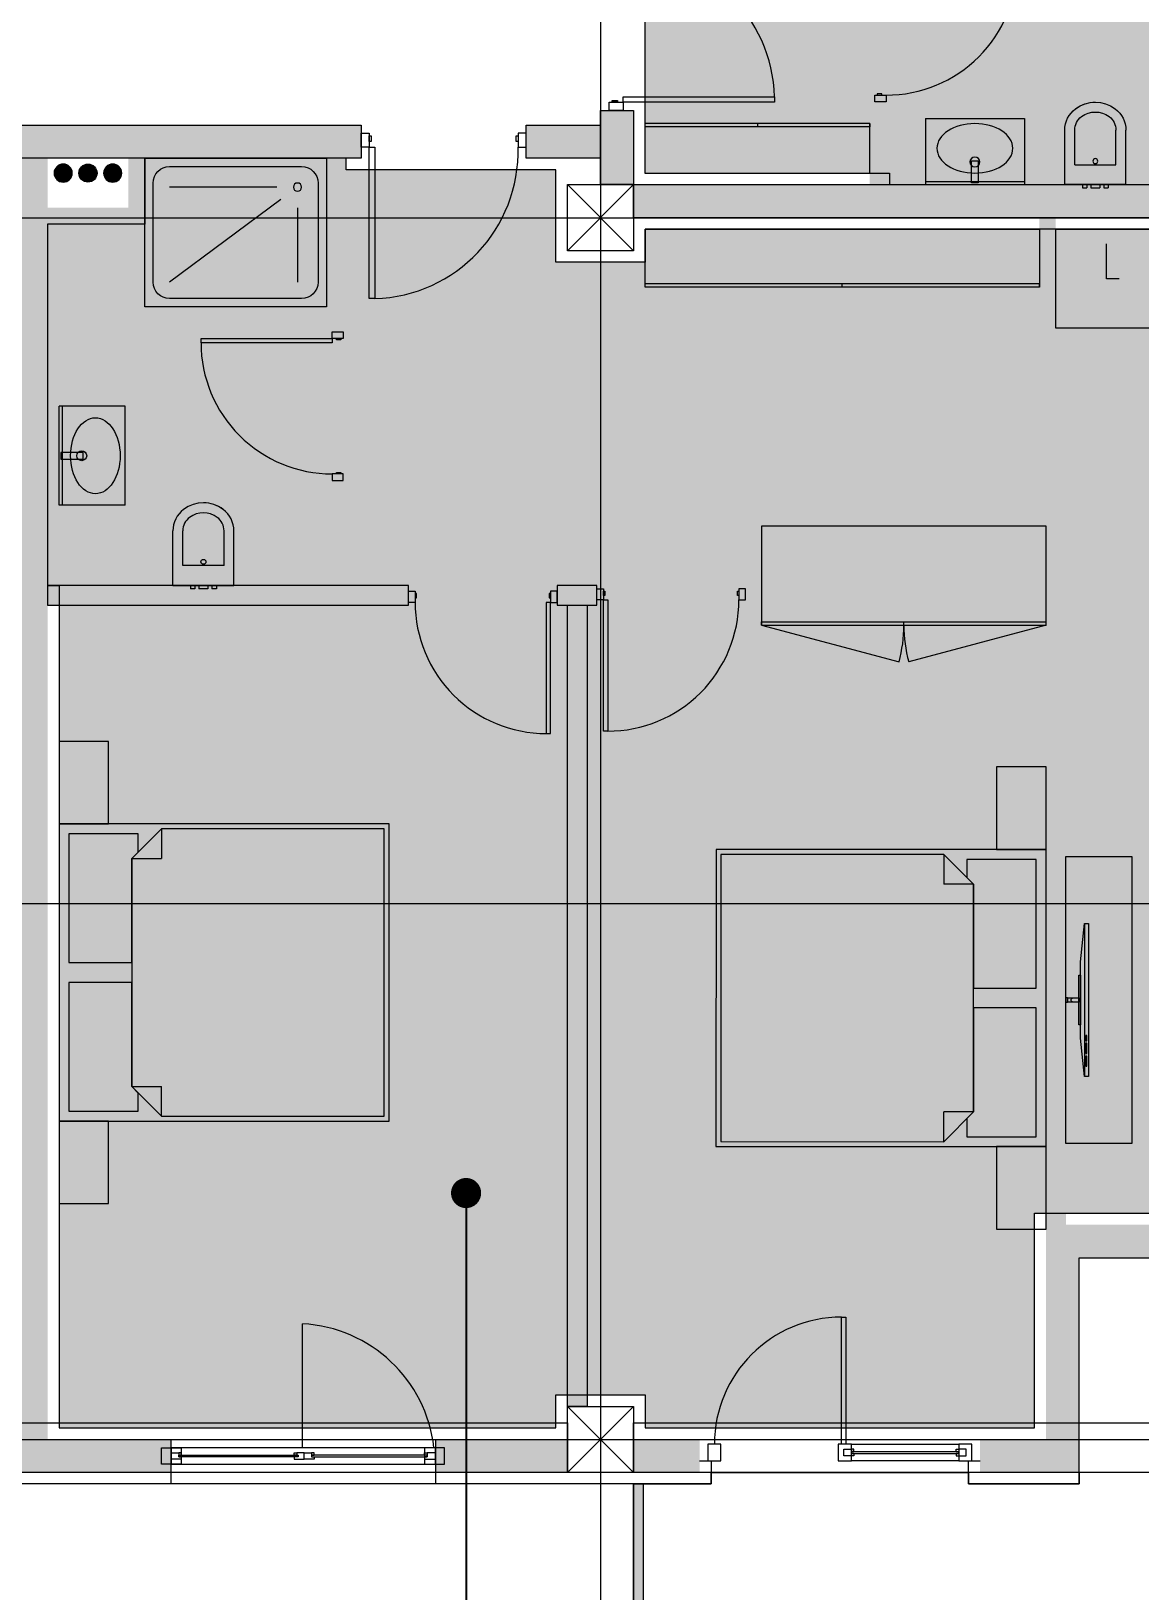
# Model space of a CAD drawing. Header units: millimetres. Extents: x 475159934 to 476245151, y 4620917055 to 4621447368.
# Drawn here: x 475265175 to 475271892, y 4621045110 to 4621054556 of the extents above; entities that cross this region are included whole.
import ezdxf

# ---------------------------------------------------------------- set-up
doc = ezdxf.new("R2010")
doc.units = ezdxf.units.MM
doc.header["$MEASUREMENT"] = 0
doc.linetypes.add('Dashed', pattern=[423.333333, 211.666667, -211.666667])
for name, color, linetype, lineweight in [('2D Drafting - General_Pen_No__1_Pen_No__7', 7, 'Continuous', 0), ('2D Drafting - General_Pen_No__1_Pen_No__7_Pen_No__7', 7, 'Continuous', 0), ('2D Drafting - General_Pen_No__250_Pen_No__2_Pen_No__250', 7, 'Continuous', 0), ('2D Drafting - General_Pen_No__250_Pen_No__2_Pen_No__7', 7, 'Continuous', 0), ('2D Drafting - General_Pen_No__250_Pen_No__7_Pen_No__250', 7, 'Continuous', 0), ('2D Drafting - General_Pen_No__250_Pen_No__7_Pen_No__7', 7, 'Continuous', 0), ('2D Drafting - General_Pen_No__7_Pen_No__7_Pen_No__7', 7, 'Continuous', 0), ('Doors_Pen_No__7_Pen_No__7_Pen_No__7', 7, 'Continuous', 0), ('G-Anno-Nplt_Pen_No__151', 151, 'Continuous', 0), ('G-Anno-Nplt_Pen_No__4', 7, 'Continuous', 0), ('kar-panjara_Pen_No__7_Pen_No__7_Pen_No__7', 7, 'Continuous', 0), ('New_0. გაღებები_Pen_No__210', 6, 'Continuous', 0), ('New_2D Drafting - General_Pen_No__2_Pen_No__250', 7, 'Continuous', 0), ('New_G-Anno-Nplt_Pen_No__255', 255, 'Continuous', 0), ('New_G-Anno-Nplt_Pen_No__4', 7, 'Continuous', 0), ('New_reg_nak_Pen_No__7', 7, 'Continuous', 0), ('shaxtebi da milebi_Pen_No__1_Pen_No__1_Pen_No__1', 1, 'Continuous', 0), ('shaxtebi da milebi_Pen_No__5_Pen_No__5_Pen_No__5', 5, 'Continuous', 0), ('zoma_Pen_No__1', 1, 'Continuous', 0), ('zoma_Pen_No__142', 142, 'Continuous', 0), ('zoma_Pen_No__5_Pen_No__5', 5, 'Continuous', 0)]:
    doc.layers.add(name, color=color, linetype=linetype, lineweight=lineweight)
for name, color, linetype in [('New_Interior - Furniture', 7, 'Continuous'), ('New_R03_Nakveti', 7, 'Continuous'), ('zoma', 7, 'Continuous')]:
    doc.layers.add(name, color=color, linetype=linetype)
for name, color, linetype, lineweight, true_color in [('New_Interior - Furniture _Pen_No__252', 7, 'Continuous', 0, 0x666666), ('New_R03_Nakveti_Pen_No__252', 7, 'Continuous', 0, 0x666666), ('shaxtebi da milebi_Pen_No__5_Pen_No__5_Pen_No__252', 7, 'Continuous', 0, 0x666666)]:
    doc.layers.add(name, color=color, linetype=linetype, lineweight=lineweight, true_color=true_color)
doc.styles.add('GENERATED_STYLE_3', font='arial.ttf')
doc.dimstyles.new('GENERATED_STYLE__11', dxfattribs={"dimtxt": 500, "dimasz": 228, "dimexe": 0.18, "dimexo": 3, "dimgap": 0, "dimtad": 1, "dimlfac": 0.001, "dimzin": 0, "dimdsep": 46, "dimtxsty": 'GENERATED_STYLE_3', "dimblk": 'ARROWHEAD_2', "dimblk1": 'ARROWHEAD_2', "dimblk2": 'ARROWHEAD_2', "dimcen": 0.09, "dimclrd": 1, "dimclre": 1, "dimclrt": 1, "dimadec": 0, "dimazin": 0, "dimtfac": 1, "dimtdec": 4, "dimtmove": 2, "dimatfit": 3, "dimfxl": 1, "dimtolj": 1, "dimtzin": 0, "dimarcsym": 0})
doc.dimstyles.new('GENERATED_STYLE__27', dxfattribs={"dimtxt": 0.18, "dimasz": 364.8, "dimexe": 0.18, "dimexo": 0.0625, "dimgap": 0, "dimtad": 0, "dimtih": 1, "dimtoh": 1, "dimdec": 4, "dimzin": 0, "dimdsep": 46, "dimcen": 0.09, "dimadec": 0, "dimazin": 0, "dimtfac": 1, "dimtdec": 4, "dimtmove": 0, "dimatfit": 3, "dimldrblk": 'ARROWHEAD_11', "dimfxl": 1, "dimtolj": 1, "dimtzin": 0, "dimarcsym": 0})
doc.dimstyles.new('GENERATED_STYLE__3', dxfattribs={"dimtxt": 200, "dimasz": 64.421331, "dimexe": 0.18, "dimexo": 3, "dimgap": 0, "dimtad": 1, "dimtih": 1, "dimtoh": 1, "dimlfac": 0.001, "dimzin": 0, "dimdsep": 46, "dimtxsty": 'GENERATED_STYLE_3', "dimblk": 'ARROWHEAD_2', "dimblk1": 'ARROWHEAD_2', "dimblk2": 'ARROWHEAD_2', "dimcen": 0.09, "dimclrd": 142, "dimclre": 142, "dimclrt": 142, "dimadec": 0, "dimazin": 0, "dimtfac": 1, "dimtdec": 4, "dimtmove": 0, "dimatfit": 3, "dimfxl": 1, "dimtolj": 1, "dimtzin": 0, "dimarcsym": 0})
doc.dimstyles.new('GENERATED_STYLE__6', dxfattribs={"dimtxt": 200, "dimasz": 64.421331, "dimexe": 0.18, "dimexo": 3, "dimgap": 0, "dimtad": 1, "dimlfac": 0.001, "dimzin": 0, "dimdsep": 46, "dimtxsty": 'GENERATED_STYLE_3', "dimblk": 'ARROWHEAD_2', "dimblk1": 'ARROWHEAD_2', "dimblk2": 'ARROWHEAD_2', "dimcen": 0.09, "dimclrd": 142, "dimclre": 142, "dimclrt": 142, "dimadec": 0, "dimazin": 0, "dimtfac": 1, "dimtdec": 4, "dimtmove": 0, "dimatfit": 3, "dimfxl": 1, "dimtolj": 1, "dimtzin": 0, "dimarcsym": 0})

# ---------------------------------------------------------------- blocks, each defined once
blk = doc.blocks.new('Kitchen Layout 26_7')
at = {"layer": 'New_Interior - Furniture _Pen_No__252', "color": 251, "linetype": 'Continuous', "lineweight": 0, "true_color": 0x666666}
for p, q in [((3938.3, 705.1), (4079.7, 563.7)), ((3938.3, 563.7), (4079.7, 705.1)), ((4009, 734.4), (4009, 534.4)), ((3909, 634.4), (4109, 634.4)), ((3252.1, -27.5), (2802.1, -27.5)), ((2802.1, -27.5), (2802.1, -377.5)), ((3252.1, -377.5), (3252.1, -27.5)), ((2802.1, -377.5), (3252.1, -377.5))]:
    blk.add_line(p, q, dxfattribs=at)
at = {"layer": 'New_Interior - Furniture _Pen_No__252', "color": 251, "linetype": 'Dashed', "lineweight": 0, "true_color": 0x666666}
for p, q in [((4309, 338.2), (4009, 338.2)), ((4009, 338.2), (4009, -207.5)), ((4309, -507.5), (4309, 338.2)), ((4009, -207.5), (544, -207.5)), ((544, -207.5), (544, -507.5)), ((544, -507.5), (4309, -507.5))]:
    blk.add_line(p, q, dxfattribs=at)
at = {"layer": 'New_Interior - Furniture _Pen_No__252', "color": 251, "linetype": 'Continuous', "lineweight": 0, "true_color": 0x666666, "flags": 128}
for points in [[(236.7, -507.5), (4309, -507.5), (4309, 1192.5), (3709, 1192.5), (3709, 92.5), (236.7, 92.5)], [(3709, 930.6), (3709, 338.2), (4309, 338.2), (4309, 930.6)], [(2122.1, 42.5), (1542.1, 42.5), (1542.1, -457.5), (2122.1, -457.5)], [(3302.1, 22.5), (2752.1, 22.5), (2752.1, -477.5), (3302.1, -477.5)]]:
    blk.add_lwpolyline(points, close=True, dxfattribs=at)
at = {"layer": 'New_Interior - Furniture _Pen_No__252', "color": 251, "linetype": 'Continuous', "lineweight": 0, "true_color": 0x666666}
for centre, radius in [((1666.8, -92.5), 72.5), ((1958.5, -107.5), 105), ((1687.1, -325.5), 90), ((1991.6, -345), 72.5)]:
    blk.add_circle(centre, radius, dxfattribs=at)
blk = doc.blocks.new('Wardrobe 01 26_7')
at = {"layer": 'New_Interior - Furniture _Pen_No__252', "color": 251, "linetype": 'Continuous', "lineweight": 0, "true_color": 0x666666}
for p, q in [((0, 20), (1361.9, 20)), ((0, 0), (0, 20)), ((680.9, 0), (680.9, 20))]:
    blk.add_line(p, q, dxfattribs=at)
at = {"layer": 'New_Interior - Furniture _Pen_No__252', "color": 251, "linetype": 'Continuous', "lineweight": 0, "true_color": 0x666666, "flags": 128}
blk.add_lwpolyline([(0, 0), (1361.9, 0), (1361.9, 300), (0, 300)], close=True, dxfattribs=at)
blk = doc.blocks.new('Bidet 26')
at = {"layer": 'New_Interior - Furniture _Pen_No__252', "color": 251, "linetype": 'Continuous', "lineweight": 0, "true_color": 0x666666}
for p, q in [((185, 0), (-185, 0)), ((-78.5, 20), (-74.5, 20)), ((-78.5, 0), (-78.5, 20)), ((-74.5, 20), (-65, 20)), ((-65, 20), (-55.5, 20)), ((-55.5, 20), (-51.5, 20)), ((-51.5, 0), (-51.5, 20)), ((-27, 20), (-19.1, 20)), ((-27, 0), (-27, 20)), ((-19.1, 20), (0, 20)), ((0, 20), (19.1, 20)), ((0, 0), (19.1, 0)), ((19.1, 20), (27, 20)), ((19.1, 0), (27, 0)), ((27, 0), (27, 20)), ((51.5, 20), (55.5, 20)), ((51.5, 0), (51.5, 20)), ((51.5, 0), (55.5, 0)), ((55.5, 20), (65, 20)), ((55.5, 0), (65, 0)), ((65, 20), (74.5, 20)), ((65, 0), (74.5, 0)), ((74.5, 20), (78.5, 20)), ((74.5, 0), (78.5, 0)), ((78.5, 0), (78.5, 20)), ((185, 0), (185, -330)), ((-185, 0), (-185, -330)), ((-78.5, 0), (-74.5, 0)), ((-74.5, 0), (-65, 0)), ((-65, 0), (-55.5, 0)), ((-55.5, 0), (-51.5, 0)), ((-27, 0), (-19.1, 0)), ((-19.1, 0), (0, 0)), ((-125, -120), (-125, -330)), ((-125, -120), (125, -120)), ((125, -120), (125, -330))]:
    blk.add_line(p, q, dxfattribs=at)
blk.add_circle((0, -142.5), 15, dxfattribs=at)
for centre, radius, start, end in [((-22.5, -330), 162.5, 180, 233.1301), ((-22.5, -330), 162.5, 180, 233.1301), ((-22.5, -330), 102.5, 180, 233.1301), ((22.5, -330), 102.5, 306.8699, 0), ((22.5, -330), 162.5, 306.8699, 0), ((0, -300), 200, 233.1301, 306.8699), ((0, -300), 200, 233.1301, 270), ((0, -300), 140, 233.1301, 306.8699)]:
    blk.add_arc(centre, radius, start, end, dxfattribs=at)
blk = doc.blocks.new('Multi-Basin Counter 26')
at = {"layer": 'New_Interior - Furniture _Pen_No__252', "color": 251, "linetype": 'Continuous', "lineweight": 0, "true_color": 0x666666}
for p, q in [((-300, 0), (300, 0)), ((-300, -400), (-300, 0)), ((300, -400), (300, 0)), ((-300, -20), (300, -20)), ((-300, -400), (300, -400))]:
    blk.add_line(p, q, dxfattribs=at)
at = {"layer": 'New_Interior - Furniture _Pen_No__252', "color": 251, "linetype": 'Continuous', "lineweight": 0, "true_color": 0x666666, "flags": 128}
blk.add_lwpolyline([(-20, -145), (20, -145), (20, -10), (-20, -10)], close=True, dxfattribs=at)
at = {"layer": 'New_Interior - Furniture _Pen_No__252', "color": 251, "linetype": 'Continuous', "lineweight": 0, "true_color": 0x666666}
blk.add_circle((0, -137.1895), 30, dxfattribs=at)
blk.add_ellipse((0, -220), major_axis=(230, 0), ratio=0.652173913, dxfattribs=at)
blk = doc.blocks.new('Bed Layout 23')
at = {"layer": 'New_R03_Nakveti_Pen_No__252', "color": 251, "linetype": 'Continuous', "lineweight": 0, "true_color": 0x666666}
for p, q in [((-900, 0), (-1400, 0)), ((-1400, 0), (-1400, -300)), ((-900, -300), (-900, 0)), ((900, 0), (-900, 0)), ((-900, 0), (-900, -2000)), ((1400, 0), (900, 0)), ((900, 0), (900, -300)), ((900, -2000), (900, 0)), ((1400, -300), (1400, 0)), ((-1400, -300), (-900, -300)), ((900, -300), (1400, -300)), ((-690, -440), (-870, -620)), ((0, -440), (-690, -440)), ((-690, -440), (-690, -620)), ((690, -440), (0, -440)), ((870, -620), (690, -440)), ((690, -440), (690, -620)), ((-870, -620), (-870, -1970)), ((-870, -620), (-690, -620)), ((870, -620), (690, -620)), ((870, -1970), (870, -620)), ((-870, -1970), (0, -1970)), ((0, -1970), (870, -1970)), ((-900, -2000), (900, -2000))]:
    blk.add_line(p, q, dxfattribs=at)
at = {"layer": 'New_R03_Nakveti_Pen_No__252', "color": 251, "linetype": 'Continuous', "lineweight": 0, "true_color": 0x666666, "flags": 128}
for points in [[(-60, -440), (-60, -60), (-840, -60), (-840, -480), (-730, -480), (-690, -440)], [(690, -440), (730, -480), (840, -480), (840, -60), (60, -60), (60, -440)]]:
    blk.add_lwpolyline(points, close=True, dxfattribs=at)
blk = doc.blocks.new('Shower Tray 26_5')
at = {"layer": 'New_Interior - Furniture _Pen_No__252', "color": 251, "linetype": 'Continuous', "lineweight": 0, "true_color": 0x666666}
for p, q in [((750, 1050), (150, 1050)), ((50, 950), (50, 150)), ((175, 300), (175, 950)), ((248.9, 275.8), (750, 950)), ((850, 150), (850, 950)), ((300, 175), (750, 175)), ((150, 50), (750, 50))]:
    blk.add_line(p, q, dxfattribs=at)
at = {"layer": 'New_Interior - Furniture _Pen_No__252', "color": 251, "linetype": 'Continuous', "lineweight": 0, "true_color": 0x666666, "flags": 128}
blk.add_lwpolyline([(900, 0), (900, 1100), (0, 1100), (0, 0)], close=True, dxfattribs=at)
at = {"layer": 'New_Interior - Furniture _Pen_No__252', "color": 251, "linetype": 'Continuous', "lineweight": 0, "true_color": 0x666666}
blk.add_circle((175, 175), 25, dxfattribs=at)
for centre, start, end in [((150, 950), 90, 180), ((750, 950), 0, 90), ((150, 150), 180, 270), ((750, 150), 270, 0)]:
    blk.add_arc(centre, 100, start, end, dxfattribs=at)
blk = doc.blocks.new('Wardrobe 01 26_14')
at = {"layer": 'New_Interior - Furniture _Pen_No__252', "color": 251, "linetype": 'Continuous', "lineweight": 0, "true_color": 0x666666}
for p, q in [((0, 20), (1723.6, 20)), ((0, 0), (0, 20)), ((0, 0), (832.4, -223)), ((861.8, 0), (861.8, 20)), ((1723.6, 0), (891.2, -223))]:
    blk.add_line(p, q, dxfattribs=at)
at = {"layer": 'New_Interior - Furniture _Pen_No__252', "color": 251, "linetype": 'Continuous', "lineweight": 0, "true_color": 0x666666, "flags": 128}
blk.add_lwpolyline([(0, 0), (1723.6, 0), (1723.6, 600), (0, 600)], close=True, dxfattribs=at)
at = {"layer": 'New_Interior - Furniture _Pen_No__252', "color": 251, "linetype": 'Continuous', "lineweight": 0, "true_color": 0x666666}
for centre, start, end in [((0, 0), 345, 0), ((1723.6, 0), 180, 195)]:
    blk.add_arc(centre, 861.8, start, end, dxfattribs=at)
blk = doc.blocks.new('Wardrobe 01 26_15')
at = {"layer": 'New_Interior - Furniture _Pen_No__252', "color": 251, "linetype": 'Continuous', "lineweight": 0, "true_color": 0x666666}
for p, q in [((0, 20), (2389.6, 20)), ((0, 0), (0, 20)), ((1194.8, 0), (1194.8, 20))]:
    blk.add_line(p, q, dxfattribs=at)
at = {"layer": 'New_Interior - Furniture _Pen_No__252', "color": 251, "linetype": 'Continuous', "lineweight": 0, "true_color": 0x666666, "flags": 128}
blk.add_lwpolyline([(0, 0), (2389.6, 0), (2389.6, 350), (0, 350)], close=True, dxfattribs=at)
blk = doc.blocks.new('*D382', base_point=(475826095.8, 4621095193.2))
at = {"layer": 'zoma_Pen_No__1', "color": 1, "linetype": 'Continuous', "lineweight": 0, "transparency": 16777216}
for p, q in [((475297124.3, 4621045826.7), (475297124.3, 4621045973.4)), ((475297274.3, 4621045740.1), (475296974.3, 4621045913.3)), ((475297349.3, 4621045826.7), (475296899.3, 4621045826.7)), ((475297124.3, 4621037672), (475297124.3, 4621045826.7)), ((475296974.3, 4621037758.6), (475297274.3, 4621037585.4)), ((475297349.3, 4621037672), (475296899.3, 4621037672)), ((475297124.3, 4621037525.3), (475297124.3, 4621037672))]:
    blk.add_line(p, q, dxfattribs=at)
at = {"layer": 'zoma_Pen_No__1', "color": 1, "lineweight": 0, "transparency": 16777216, "insert": (475297024.3, 4621038504.8), "char_height": 500, "attachment_point": 7, "rotation": 90, "style": 'GENERATED_STYLE_3'}
blk.add_mtext('\\A1;{\\pql;\\fArial|b0|i0|c204|p0;\\W1.000000;8.15}', dxfattribs=at)
blk = doc.blocks.new('ARROWHEAD_2')
at = {"color": 0, "linetype": 'Continuous', "lineweight": 0}
for p, q in [((-0.378, -0.655), (0.378, 0.655)), ((0, 0), (-1, 0))]:
    blk.add_line(p, q, dxfattribs=at)
blk = doc.blocks.new('*D715', base_point=(475826095.8, 4621095193.2))
at = {"layer": 'zoma_Pen_No__142', "color": 142, "linetype": 'Continuous', "lineweight": 0, "transparency": 16777216}
for p, q in [((475261948.8, 4621039807.2), (475261899.9, 4621039722.4)), ((475261924.3, 4621039701.2), (475261924.3, 4621039828.4)), ((475268448.8, 4621039807.2), (475268399.9, 4621039722.4)), ((475268424.3, 4621039701.2), (475268424.3, 4621039828.4)), ((475261924.3, 4621039764.8), (475268424.3, 4621039764.8))]:
    blk.add_line(p, q, dxfattribs=at)
at = {"layer": 'zoma_Pen_No__142', "color": 142, "lineweight": 0, "transparency": 16777216, "char_height": 200, "attachment_point": 7, "style": 'GENERATED_STYLE_3'}
for s, insert in [('\\A1;{\\pql;\\fArial|b0|i0|c204|p0;\\W1.000000;6.50}', (475264907.4, 4621039804.8)), ('\\A1;{\\pql;\\fArial|b0|i0|c204|p0;\\W1.000000;0.40}', (475267866, 4621039804.8))]:
    blk.add_mtext(s, dxfattribs=dict(at, insert=insert))
blk = doc.blocks.new('*D716', base_point=(475826095.8, 4621095193.2))
at = {"layer": 'zoma_Pen_No__142', "color": 142, "linetype": 'Continuous', "lineweight": 0, "transparency": 16777216}
for p, q in [((475268448.8, 4621039807.2), (475268399.9, 4621039722.4)), ((475268424.3, 4621039701.2), (475268424.3, 4621039828.4)), ((475268848.8, 4621039807.2), (475268799.9, 4621039722.4)), ((475268824.3, 4621039701.2), (475268824.3, 4621039828.4)), ((475268424.3, 4621039764.8), (475268824.3, 4621039764.8))]:
    blk.add_line(p, q, dxfattribs=at)
blk = doc.blocks.new('*D717', base_point=(475826095.8, 4621095193.2))
at = {"layer": 'zoma_Pen_No__142', "color": 142, "linetype": 'Continuous', "lineweight": 0, "transparency": 16777216}
for p, q in [((475268848.8, 4621039807.2), (475268799.9, 4621039722.4)), ((475268824.3, 4621039701.2), (475268824.3, 4621039828.4)), ((475275348.8, 4621039807.2), (475275299.9, 4621039722.4)), ((475275324.3, 4621039701.2), (475275324.3, 4621039828.4)), ((475268824.3, 4621039764.8), (475275324.3, 4621039764.8))]:
    blk.add_line(p, q, dxfattribs=at)
at = {"layer": 'zoma_Pen_No__142', "color": 142, "lineweight": 0, "transparency": 16777216, "char_height": 200, "attachment_point": 7, "style": 'GENERATED_STYLE_3'}
for s, insert in [('\\A1;{\\pql;\\fArial|b0|i0|c204|p0;\\W1.000000;6.50}', (475271807.4, 4621039804.8)), ('\\A1;{\\pql;\\fArial|b0|i0|c204|p0;\\W1.000000;0.40}', (475274766, 4621039804.8))]:
    blk.add_mtext(s, dxfattribs=dict(at, insert=insert))
blk = doc.blocks.new('*D731', base_point=(475826095.8, 4621095193.2))
at = {"layer": 'zoma_Pen_No__142', "color": 142, "linetype": 'Continuous', "lineweight": 0, "transparency": 16777216}
for p, q in [((475300034.2, 4621061002.2), (475299949.4, 4621061051.2)), ((475299991.8, 4621061026.7), (475299991.8, 4621061068.1)), ((475300055.4, 4621061026.7), (475299928.2, 4621061026.7)), ((475299991.8, 4621041672.1), (475299991.8, 4621061026.7)), ((475299949.4, 4621041696.5), (475300034.2, 4621041647.6)), ((475300055.4, 4621041672.1), (475299928.2, 4621041672.1)), ((475299991.8, 4621041630.6), (475299991.8, 4621041672.1))]:
    blk.add_line(p, q, dxfattribs=at)
at = {"layer": 'zoma_Pen_No__142', "color": 142, "lineweight": 0, "transparency": 16777216, "insert": (475299951.8, 4621051006.2), "char_height": 200, "attachment_point": 7, "rotation": 90, "style": 'GENERATED_STYLE_3'}
blk.add_mtext('\\A1;{\\pql;\\fArial|b0|i0|c204|p0;\\W1.000000;19.35}', dxfattribs=at)
blk = doc.blocks.new('*D733', base_point=(475826095.8, 4621095193.2))
at = {"layer": 'zoma_Pen_No__142', "color": 142, "linetype": 'Continuous', "lineweight": 0, "transparency": 16777216}
for p, q in [((475299168.8, 4621045851.2), (475299253.6, 4621045802.2)), ((475299274.8, 4621045826.7), (475299147.7, 4621045826.7)), ((475299211.2, 4621042072.1), (475299211.2, 4621045826.7)), ((475299274.8, 4621042072.1), (475299147.7, 4621042072.1)), ((475299168.8, 4621042096.5), (475299253.6, 4621042047.6))]:
    blk.add_line(p, q, dxfattribs=at)
at = {"layer": 'zoma_Pen_No__142', "color": 142, "lineweight": 0, "transparency": 16777216, "char_height": 200, "attachment_point": 7, "rotation": 90, "style": 'GENERATED_STYLE_3'}
for s, insert in [('\\A1;{\\pql;\\fArial|b0|i0|c204|p0;\\W1.000000;0.40}', (475299171.2, 4621045268.4)), ('\\A1;{\\pql;\\fArial|b0|i0|c204|p0;\\W1.000000;3.75}', (475299171.2, 4621043682.5))]:
    blk.add_mtext(s, dxfattribs=dict(at, insert=insert))
blk = doc.blocks.new('ARROWHEAD_11')
at = {"color": 0, "linetype": 'Continuous', "lineweight": 0}
blk.add_line((0, 0), (-1, 0), dxfattribs=at)
at = {"color": 0, "linetype": 'Continuous', "lineweight": 0, "const_width": 0.25, "flags": 128}
blk.add_lwpolyline([(-0.125, 0, 1), (0.125, 0, 1)], format="xyb", close=True, dxfattribs=at)
blk = doc.blocks.new('Flexible Shelf 26')
at = {"layer": 'New_Interior - Furniture _Pen_No__252', "color": 251, "linetype": 'Continuous', "lineweight": 0, "true_color": 0x666666, "flags": 128}
blk.add_lwpolyline([(0, 0), (1739.8, 0), (1739.8, 400), (0, 400)], close=True, dxfattribs=at)
blk = doc.blocks.new('Flat Panel TV 26')
at = {"layer": 'New_Interior - Furniture _Pen_No__252', "color": 251, "linetype": 'Continuous', "lineweight": 0, "true_color": 0x666666}
for p, q in [((0, 25), (925.5, 25)), ((678.7, 10), (678.7, 16.2)), ((678.7, 16.2), (709.6, 16.2)), ((709.6, 10), (678.7, 10)), ((709.6, 16.2), (709.6, 10)), ((725, 10), (725, 16.2)), ((725, 16.2), (786.7, 16.2)), ((786.7, 10), (725, 10)), ((786.7, 16.2), (786.7, 10)), ((802.1, 10), (802.1, 16.2)), ((802.1, 16.2), (863.8, 16.2)), ((863.8, 10), (802.1, 10)), ((863.8, 16.2), (863.8, 10))]:
    blk.add_line(p, q, dxfattribs=at)
at = {"layer": 'New_Interior - Furniture _Pen_No__252', "color": 251, "linetype": 'Continuous', "lineweight": 0, "true_color": 0x666666, "flags": 128}
for points in [[(447.8, 127.5), (477.8, 127.5), (477.8, 137.5), (447.8, 137.5)], [(450.3, 60), (475.3, 60), (475.3, 127.5), (450.3, 127.5)], [(0, 0), (925.5, 0), (925.5, 25), (694.1, 50), (231.4, 50), (0, 25)], [(312.8, 50), (612.8, 50), (612.8, 60), (312.8, 60)]]:
    blk.add_lwpolyline(points, close=True, dxfattribs=at)
at = {"layer": 'New_Interior - Furniture _Pen_No__252', "color": 251, "linetype": 'Continuous', "lineweight": 0, "true_color": 0x666666}
blk.add_arc((462.8, 93.8), 12.5, 0, 180, dxfattribs=at)

msp = doc.modelspace()

# ---------------------------------------------------------------- hatches: boundary and pattern name
at = {"layer": '2D Drafting - General_Pen_No__250_Pen_No__2_Pen_No__7', "linetype": 'Continuous', "lineweight": 0}
for points in [[(475267084.024, 4621053786.621), (475266963.9, 4621053786.621), (475266963.9, 4621052735.017), (475267084.024, 4621052735.017)], [(475271382.042, 4621053426.689), (475271283.918, 4621053426.689), (475271283.918, 4621052756.696), (475271382.041, 4621052756.696)], [(475267084.024, 4621051835.017), (475266963.9, 4621051835.017), (475266963.9, 4621051199.473), (475267084.024, 4621051199.473)], [(475269600.749, 4621051656.696), (475269502.625, 4621051656.696), (475269502.625, 4621050758.035), (475269600.749, 4621050758.035)], [(475265274.343, 4621051199.473), (475265274.343, 4621051079.35), (475267461.758, 4621051079.35), (475267461.758, 4621051199.473)], [(475268361.758, 4621051079.35), (475268602.625, 4621051079.35), (475268602.625, 4621051199.473), (475268361.758, 4621051199.473)]]:
    msp.add_hatch(color=7, dxfattribs=at).paths.add_polyline_path(points)
at = {"layer": '2D Drafting - General_Pen_No__250_Pen_No__7_Pen_No__7', "linetype": 'Continuous', "lineweight": 0}
for points in [[(475268824.343, 4621054076.696), (475268824.343, 4621053626.696), (475268624.343, 4621053626.696), (475268624.343, 4621054076.696)], [(475270255.945, 4621054129.263), (475270375.945, 4621054129.263), (475270375.945, 4621053626.689), (475270255.945, 4621053626.689)], [(475263174.343, 4621053786.621), (475263174.343, 4621053986.621), (475267174.343, 4621053986.621), (475267174.343, 4621053786.621)], [(475268174.343, 4621053786.621), (475268174.343, 4621053986.621), (475268624.343, 4621053986.621), (475268624.343, 4621053786.621)], [(475265074.343, 4621053786.621), (475265074.343, 4621046026.689), (475265274.343, 4621046026.689), (475265274.343, 4621053786.621)], [(475265863.9, 4621053386.614), (475265274.343, 4621053386.614), (475265274.343, 4621053486.614), (475265763.713, 4621053486.614), (475265763.713, 4621053786.614), (475265863.9, 4621053786.614)], [(475268824.343, 4621053626.689), (475275324.343, 4621053626.689), (475275324.343, 4621053426.689), (475268824.343, 4621053426.689)], [(475271324.343, 4621051656.696), (475269600.749, 4621051656.696), (475269600.749, 4621051558.572), (475271324.343, 4621051558.572), (475271324.343, 4621047326.696), (475271444.343, 4621047326.696), (475271444.343, 4621051656.696)], [(475268424.343, 4621051079.35), (475268544.343, 4621051079.35), (475268544.343, 4621046226.696), (475268424.343, 4621046226.696)], [(475271524.343, 4621046026.689), (475271524.343, 4621047326.696), (475271324.343, 4621047326.696), (475271324.343, 4621046026.689)], [(475272524.341, 4621047126.696), (475271524.343, 4621047126.696), (475271524.343, 4621047326.696), (475272524.341, 4621047326.696)], [(475264516.775, 4621045826.689), (475266022.912, 4621045826.689), (475266022.912, 4621046026.636), (475264516.775, 4621046026.636)], [(475267624.353, 4621045826.689), (475267624.353, 4621046026.689), (475268424.343, 4621046026.689), (475268424.343, 4621045826.689)], [(475268824.343, 4621045826.713), (475269224.506, 4621045826.713), (475269224.506, 4621046026.713), (475268824.343, 4621046026.713)], [(475271524.343, 4621045826.709), (475270924.507, 4621045826.709), (475270924.507, 4621046026.709), (475271524.343, 4621046026.709)]]:
    msp.add_hatch(color=7, dxfattribs=at).paths.add_polyline_path(points)
at = {"layer": 'G-Anno-Nplt_Pen_No__151', "linetype": 'Continuous', "lineweight": 0, "true_color": 0x1f2f3f}
for points in [[(475268894.053, 4621060756.689), (475268894.053, 4621060556.689), (475268894.053, 4621055056.028), (475268894.053, 4621053696.689), (475270375.945, 4621053696.689), (475270375.945, 4621053626.689), (475272980.083, 4621053626.689), (475272980.083, 4621053696.689), (475275054.053, 4621053696.689), (475275054.053, 4621054586.877), (475275454.053, 4621054586.877), (475275454.053, 4621060556.696), (475275254.343, 4621060556.696), (475275254.343, 4621060756.689)], [(475265863.9, 4621053386.614), (475265274.343, 4621053386.614), (475265274.343, 4621051199.473), (475265344.343, 4621051199.473), (475265344.343, 4621046096.689), (475268354.343, 4621046096.689), (475268354.343, 4621046296.689), (475268894.343, 4621046296.689), (475268894.343, 4621046096.709), (475271235.302, 4621046096.709), (475271254.343, 4621046096.709), (475271254.343, 4621047396.696), (475275454.343, 4621047396.696), (475275454.343, 4621052416.495), (475275054.343, 4621052416.495), (475275054.343, 4621053356.695), (475268894.343, 4621053356.695), (475268894.343, 4621053156.689), (475268354.343, 4621053156.689), (475268354.343, 4621053716.621), (475267084.024, 4621053716.621), (475267084.024, 4621053786.621), (475265863.9, 4621053786.621)]]:
    msp.add_hatch(color=169, dxfattribs=at).paths.add_polyline_path(points)
at = {"layer": 'New_G-Anno-Nplt_Pen_No__255', "linetype": 'Continuous', "lineweight": 0}
msp.add_hatch(color=255, dxfattribs=at).paths.add_polyline_path([(475274684.343, 4621044626.897), (475274684.343, 4621045756.696), (475274624.343, 4621045756.696), (475274624.343, 4621044686.897), (475268884.359, 4621044686.897), (475268884.359, 4621045757.042), (475268824.343, 4621045757.042), (475268824.343, 4621044626.897)])
at = {"layer": 'shaxtebi da milebi_Pen_No__1_Pen_No__1_Pen_No__1', "linetype": 'Continuous', "lineweight": 0}
msp.add_hatch(color=1, dxfattribs=at).paths.add_polyline_path([(475265424.343, 4621053696.614, -1), (475265314.343, 4621053696.614, -1)])
at = {"layer": 'shaxtebi da milebi_Pen_No__5_Pen_No__5_Pen_No__252', "linetype": 'Continuous', "lineweight": 0, "true_color": 0x666666}
msp.add_hatch(color=251, dxfattribs=at).paths.add_polyline_path([(475265724.343, 4621053696.614, 1), (475265614.343, 4621053696.614, 1)])
at = {"layer": 'shaxtebi da milebi_Pen_No__5_Pen_No__5_Pen_No__5', "linetype": 'Continuous', "lineweight": 0}
msp.add_hatch(color=5, dxfattribs=at).paths.add_polyline_path([(475265519.343, 4621053751.614, -1), (475265519.343, 4621053641.614, -1)])

# ---------------------------------------------------------------- linework, layer by layer
at = {"layer": '2D Drafting - General_Pen_No__1_Pen_No__7', "color": 7, "linetype": 'Continuous', "lineweight": 0}
for p, q in [((475268424.343, 4621053226.696), (475268824.343, 4621053626.696)), ((475268824.343, 4621053226.696), (475268424.343, 4621053626.696)), ((475268424.343, 4621045826.696), (475268824.343, 4621046226.696)), ((475268824.343, 4621045826.696), (475268424.343, 4621046226.696))]:
    msp.add_line(p, q, dxfattribs=at)
at = {"layer": '2D Drafting - General_Pen_No__1_Pen_No__7', "color": 7, "linetype": 'Continuous', "lineweight": 0, "flags": 128}
for points in [[(475268824.343, 4621053226.696), (475268424.343, 4621053226.696), (475268424.343, 4621053626.696), (475268824.343, 4621053626.696)], [(475268824.343, 4621045826.696), (475268424.343, 4621045826.696), (475268424.343, 4621046226.696), (475268824.343, 4621046226.696)], [(475268424.343, 4621045826.696), (475261924.343, 4621045826.696), (475261924.343, 4621046126.696), (475268424.343, 4621046126.696)], [(475275324.343, 4621045826.696), (475268824.343, 4621045826.696), (475268824.343, 4621046126.696), (475275324.343, 4621046126.696)]]:
    msp.add_lwpolyline(points, close=True, dxfattribs=at)
at = {"layer": '2D Drafting - General_Pen_No__1_Pen_No__7_Pen_No__7', "color": 7, "linetype": 'Continuous', "lineweight": 0}
for centre, start, end in [((475268786.095, 4621054134.418), 1.603806, 91.603806), ((475267232.065, 4621053829.711), 271.603806, 1.603806)]:
    msp.add_arc(centre, 893.239, start, end, dxfattribs=at)
at = {"layer": '2D Drafting - General_Pen_No__250_Pen_No__2_Pen_No__250', "color": 7, "linetype": 'Continuous', "lineweight": 0, "flags": 128}
for points in [[(475265274.343, 4621051199.473), (475265274.343, 4621051079.35), (475267461.758, 4621051079.35), (475267461.758, 4621051199.473)], [(475268361.758, 4621051079.35), (475268602.625, 4621051079.35), (475268602.625, 4621051199.473), (475268361.758, 4621051199.473)]]:
    msp.add_lwpolyline(points, close=True, dxfattribs=at)
at = {"layer": '2D Drafting - General_Pen_No__250_Pen_No__7_Pen_No__250', "color": 7, "linetype": 'Continuous', "lineweight": 0, "flags": 128}
for points in [[(475268824.343, 4621054076.696), (475268824.343, 4621053626.696), (475268624.343, 4621053626.696), (475268624.343, 4621054076.696)], [(475268424.343, 4621051079.35), (475268544.343, 4621051079.35), (475268544.343, 4621046226.696), (475268424.343, 4621046226.696)]]:
    msp.add_lwpolyline(points, close=True, dxfattribs=at)
at = {"layer": '2D Drafting - General_Pen_No__250_Pen_No__7_Pen_No__7', "color": 7, "linetype": 'Continuous', "lineweight": 0, "flags": 128}
for points in [[(475263174.343, 4621053786.621), (475263174.343, 4621053986.621), (475267174.343, 4621053986.621), (475267174.343, 4621053786.621)], [(475268174.343, 4621053786.621), (475268174.343, 4621053986.621), (475268624.343, 4621053986.621), (475268624.343, 4621053786.621)], [(475268824.343, 4621053626.689), (475275324.343, 4621053626.689), (475275324.343, 4621053426.689), (475268824.343, 4621053426.689)]]:
    msp.add_lwpolyline(points, close=True, dxfattribs=at)
at = {"layer": '2D Drafting - General_Pen_No__7_Pen_No__7_Pen_No__7', "color": 7, "linetype": 'Continuous', "lineweight": 0, "flags": 128}
msp.add_lwpolyline([(475270794.507, 4621045897.07), (475270144.507, 4621045897.099), (475270144.511, 4621045997.038), (475270794.511, 4621045997.01)], close=True, dxfattribs=at)
at = {"layer": '2D Drafting - General_Pen_No__7_Pen_No__7_Pen_No__7', "color": 7, "linetype": 'Continuous', "lineweight": 0}
for centre, radius, start, end in [((475270354.625, 4621054963.085), 794.311, 269.9983269, 0.0000084), ((475266998.578, 4621052668.839), 794.311, 180.0000068, 270.0016884), ((475268295.58, 4621051096.564), 794.311, 179.9983116, 269.9999932), ((475268668.803, 4621051110.978), 794.311, 270, 0.0016803), ((475270084.822, 4621045997.051), 770.311, 89.9974687, 179.994289)]:
    msp.add_arc(centre, radius, start, end, dxfattribs=at)
at = {"layer": 'Doors_Pen_No__7_Pen_No__7_Pen_No__7', "color": 7, "linetype": 'Continuous', "lineweight": 0, "flags": 128}
for points in [[(475268761.095, 4621054126.085), (475268761.095, 4621054159.418), (475269678.984, 4621054159.418), (475269678.984, 4621054126.085)], [(475270286.869, 4621054129.263), (475270286.869, 4621054168.774), (475270354.602, 4621054168.774), (475270354.602, 4621054129.263)], [(475270301.269, 4621054177.663), (475270301.269, 4621054168.774), (475270327.935, 4621054168.774), (475270327.935, 4621054177.663)], [(475268676.428, 4621054076.696), (475268676.428, 4621054126.085), (475268761.095, 4621054126.085), (475268761.095, 4621054076.696)], [(475268694.428, 4621054126.085), (475268694.428, 4621054137.196), (475268727.762, 4621054137.196), (475268727.762, 4621054126.085)], [(475267174.343, 4621053939.378), (475267223.732, 4621053939.378), (475267223.732, 4621053854.711), (475267174.343, 4621053854.711)], [(475267223.732, 4621053921.378), (475267234.843, 4621053921.378), (475267234.843, 4621053888.044), (475267223.732, 4621053888.044)], [(475268113.843, 4621053921.378), (475268124.954, 4621053921.378), (475268124.954, 4621053888.044), (475268113.843, 4621053888.044)], [(475268174.343, 4621053939.378), (475268124.954, 4621053939.378), (475268124.954, 4621053854.711), (475268174.343, 4621053854.711)], [(475267223.732, 4621053854.711), (475267257.065, 4621053854.711), (475267257.065, 4621052936.822), (475267223.732, 4621052936.822)], [(475266998.578, 4621052695.506), (475266998.578, 4621052668.839), (475266204.267, 4621052668.839), (475266204.267, 4621052695.506)], [(475267066.311, 4621052735.017), (475267066.311, 4621052695.506), (475266998.578, 4621052695.506), (475266998.578, 4621052735.017)], [(475267051.911, 4621052695.506), (475267051.911, 4621052686.617), (475267025.245, 4621052686.617), (475267025.245, 4621052695.506)], [(475267066.335, 4621051835.017), (475267066.335, 4621051874.528), (475266998.602, 4621051874.528), (475266998.602, 4621051835.017)], [(475267051.935, 4621051883.417), (475267051.935, 4621051874.528), (475267025.268, 4621051874.528), (475267025.268, 4621051883.417)], [(475267461.758, 4621051164.321), (475267501.269, 4621051164.321), (475267501.269, 4621051096.588), (475267461.758, 4621051096.588)], [(475267510.158, 4621051149.921), (475267501.269, 4621051149.921), (475267501.269, 4621051123.254), (475267510.158, 4621051123.254)], [(475268322.246, 4621051149.897), (475268313.358, 4621051149.897), (475268313.358, 4621051123.231), (475268322.246, 4621051123.231)], [(475268361.758, 4621051164.297), (475268322.246, 4621051164.297), (475268322.246, 4621051096.564), (475268361.758, 4621051096.564)], [(475268602.625, 4621051178.711), (475268642.136, 4621051178.711), (475268642.136, 4621051110.978), (475268602.625, 4621051110.978)], [(475268642.136, 4621051164.311), (475268651.025, 4621051164.311), (475268651.025, 4621051137.644), (475268642.136, 4621051137.644)], [(475269454.225, 4621051164.334), (475269463.114, 4621051164.334), (475269463.114, 4621051137.668), (475269454.225, 4621051137.668)], [(475269502.625, 4621051178.734), (475269463.114, 4621051178.734), (475269463.114, 4621051111.001), (475269502.625, 4621051111.001)], [(475268322.246, 4621051096.564), (475268295.58, 4621051096.564), (475268295.58, 4621050302.253), (475268322.246, 4621050302.253)], [(475268642.136, 4621051110.978), (475268668.803, 4621051110.978), (475268668.803, 4621050316.667), (475268642.136, 4621050316.667)], [(475270111.489, 4621045997.05), (475270084.822, 4621045997.051), (475270084.856, 4621046767.362), (475270111.523, 4621046767.361)]]:
    msp.add_lwpolyline(points, close=True, dxfattribs=at)
at = {"layer": 'G-Anno-Nplt_Pen_No__4', "color": 7, "linetype": 'Continuous', "lineweight": 0, "flags": 128}
for points in [[(475268894.053, 4621060756.689), (475268894.053, 4621060556.689), (475268894.053, 4621055056.028), (475268894.053, 4621053696.689), (475270375.945, 4621053696.689), (475270375.945, 4621053626.689), (475272980.083, 4621053626.689), (475272980.083, 4621053696.689), (475275054.053, 4621053696.689), (475275054.053, 4621054586.877), (475275454.053, 4621054586.877), (475275454.053, 4621060556.696), (475275254.343, 4621060556.696), (475275254.343, 4621060756.689)], [(475265863.9, 4621053386.614), (475265274.343, 4621053386.614), (475265274.343, 4621051199.473), (475265344.343, 4621051199.473), (475265344.343, 4621046096.689), (475268354.343, 4621046096.689), (475268354.343, 4621046296.689), (475268894.343, 4621046296.689), (475268894.343, 4621046096.709), (475271235.302, 4621046096.709), (475271254.343, 4621046096.709), (475271254.343, 4621047396.696), (475275454.343, 4621047396.696), (475275454.343, 4621052416.495), (475275054.343, 4621052416.495), (475275054.343, 4621053356.695), (475268894.343, 4621053356.695), (475268894.343, 4621053156.689), (475268354.343, 4621053156.689), (475268354.343, 4621053716.621), (475267084.024, 4621053716.621), (475267084.024, 4621053786.621), (475265863.9, 4621053786.621)]]:
    msp.add_lwpolyline(points, close=True, dxfattribs=at)
at = {"layer": 'kar-panjara_Pen_No__7_Pen_No__7_Pen_No__7', "color": 7, "linetype": 'Continuous', "lineweight": 0, "flags": 128}
for points in [[(475266084.026, 4621045876.264), (475265964.026, 4621045876.264), (475265964.026, 4621045976.264), (475266084.026, 4621045976.264)], [(475267624.353, 4621045976.263), (475266024.351, 4621045976.208), (475266024.351, 4621045876.263), (475267624.353, 4621045876.318)], [(475266024.351, 4621045946.148), (475266069.351, 4621045946.148), (475266069.351, 4621045931.148), (475266069.351, 4621045921.148), (475266084.026, 4621045921.148), (475266084.026, 4621045906.148), (475266024.351, 4621045906.148)], [(475266084.026, 4621045946.148), (475266069.351, 4621045946.148), (475266069.351, 4621045931.148), (475266084.026, 4621045931.148)], [(475266828.923, 4621045946.148), (475266783.923, 4621045946.148), (475266783.923, 4621045931.148), (475266783.923, 4621045921.148), (475266768.923, 4621045921.148), (475266768.923, 4621045906.148), (475266828.923, 4621045906.148)], [(475266768.923, 4621045946.148), (475266783.923, 4621045946.148), (475266783.923, 4621045931.148), (475266768.923, 4621045931.148)], [(475266828.923, 4621045946.148), (475266873.923, 4621045946.148), (475266873.923, 4621045931.148), (475266873.923, 4621045921.148), (475266888.923, 4621045921.148), (475266888.923, 4621045906.148), (475266828.923, 4621045906.148)], [(475266888.923, 4621045946.148), (475266873.923, 4621045946.148), (475266873.923, 4621045931.148), (475266888.923, 4621045931.148)], [(475267558.923, 4621045876.264), (475267678.923, 4621045876.264), (475267678.923, 4621045976.264), (475267558.923, 4621045976.264)], [(475267624.353, 4621045946.148), (475267573.923, 4621045946.148), (475267573.923, 4621045931.148), (475267573.923, 4621045921.148), (475267558.923, 4621045921.148), (475267558.923, 4621045906.148), (475267624.353, 4621045906.148)], [(475267558.923, 4621045946.148), (475267573.923, 4621045946.148), (475267573.923, 4621045931.148), (475267558.923, 4621045931.148)], [(475269274.507, 4621045897.119), (475269354.507, 4621045897.116), (475269354.511, 4621045997.116), (475269274.511, 4621045997.119)], [(475270064.507, 4621045897.042), (475270144.507, 4621045897.038), (475270144.511, 4621045997.038), (475270064.511, 4621045997.042)], [(475270099.51, 4621045967.04), (475270144.51, 4621045967.038), (475270144.509, 4621045952.038), (475270144.509, 4621045942.038), (475270159.509, 4621045942.038), (475270159.508, 4621045927.038), (475270099.508, 4621045927.04)], [(475270159.51, 4621045967.038), (475270144.51, 4621045967.038), (475270144.509, 4621045952.038), (475270159.509, 4621045952.038)], [(475270794.509, 4621045952.01), (475270144.509, 4621045952.038), (475270144.509, 4621045942.038), (475270794.509, 4621045942.01)], [(475270839.51, 4621045967.008), (475270794.51, 4621045967.01), (475270794.509, 4621045952.01), (475270794.509, 4621045942.01), (475270779.509, 4621045942.01), (475270779.508, 4621045927.01), (475270839.508, 4621045927.008)], [(475270779.51, 4621045967.01), (475270794.51, 4621045967.01), (475270794.509, 4621045952.01), (475270779.509, 4621045952.01)], [(475270794.507, 4621045897.07), (475270874.507, 4621045897.067), (475270874.511, 4621045997.067), (475270794.511, 4621045997.07)], [(475266069.351, 4621045931.148), (475266793.192, 4621045931.148), (475266793.192, 4621045921.148), (475266069.351, 4621045921.148)], [(475267573.923, 4621045931.148), (475266873.923, 4621045931.148), (475266873.923, 4621045921.148), (475267573.923, 4621045921.148)]]:
    msp.add_lwpolyline(points, close=True, dxfattribs=at)
at = {"layer": 'New_0. გაღებები_Pen_No__210', "color": 6, "linetype": 'Continuous', "lineweight": 0}
msp.add_line((475266819.781, 4621045976.95), (475266819.781, 4621046726.95), dxfattribs=at)
msp.add_arc((475266773.697, 4621045881.252), 846.953, 6.4962038, 86.8808584, dxfattribs=at)
at = {"layer": 'New_G-Anno-Nplt_Pen_No__4', "color": 7, "linetype": 'Continuous', "lineweight": 0, "flags": 128}
for points in [[(475268824.343, 4621045757.042), (475269294.521, 4621045757.042), (475269294.521, 4621045826.696), (475270854.494, 4621045826.696), (475270854.494, 4621045757.042), (475271524.343, 4621045757.042), (475271524.343, 4621047126.696), (475275526.079, 4621047126.696), (475275524.343, 4621046226.696), (475275324.343, 4621046226.696), (475275324.343, 4621045756.696), (475274684.343, 4621045756.696), (475274684.343, 4621044626.897), (475268824.343, 4621044626.897)], [(475274684.343, 4621044626.897), (475274684.343, 4621045756.696), (475274624.343, 4621045756.696), (475274624.343, 4621044686.897), (475268884.359, 4621044686.897), (475268884.359, 4621045757.042), (475268824.343, 4621045757.042), (475268824.343, 4621044626.897)]]:
    msp.add_lwpolyline(points, close=True, dxfattribs=at)
at = {"layer": 'New_reg_nak_Pen_No__7', "color": 7, "linetype": 'Continuous', "lineweight": 0, "flags": 128}
msp.add_lwpolyline([(475267624.353, 4621046026.689), (475267624.353, 4621045757.042), (475266024.351, 4621045757.042), (475266024.351, 4621046026.689)], close=True, dxfattribs=at)
for points in [[(475269224.506, 4621045897.118), (475269294.522, 4621045897.118), (475269294.52, 4621045757.042), (475261054.177, 4621045757.042), (475261054.177, 4621045897.064), (475261124.18, 4621045897.064)], [(475271524.343, 4621045826.696), (475271524.343, 4621045757.042), (475270854.499, 4621045757.042), (475270854.489, 4621045897.064), (475270924.507, 4621045897.069)]]:
    msp.add_lwpolyline(points, dxfattribs=at)
at = {"layer": 'shaxtebi da milebi_Pen_No__1_Pen_No__1_Pen_No__1', "color": 1, "linetype": 'Continuous', "lineweight": 0, "flags": 128}
msp.add_lwpolyline([(475265424.343, 4621053696.614, 1), (475265314.343, 4621053696.614, 1)], format="xyb", close=True, dxfattribs=at)
at = {"layer": 'shaxtebi da milebi_Pen_No__5_Pen_No__5_Pen_No__252', "color": 251, "linetype": 'Continuous', "lineweight": 0, "true_color": 0x666666, "flags": 128}
msp.add_lwpolyline([(475265724.343, 4621053696.614, 1), (475265614.343, 4621053696.614, 1)], format="xyb", close=True, dxfattribs=at)
at = {"layer": 'shaxtebi da milebi_Pen_No__5_Pen_No__5_Pen_No__5', "color": 5, "linetype": 'Continuous', "lineweight": 0, "flags": 128}
msp.add_lwpolyline([(475265519.343, 4621053751.614, -1), (475265519.343, 4621053641.614, -1)], format="xyb", close=True, dxfattribs=at)
at = {"layer": 'zoma_Pen_No__5_Pen_No__5', "color": 5, "linetype": 'Continuous', "lineweight": 0}
for p, q in [((475268624.343, 4621064307.672), (475268624.343, 4621036072.741)), ((475229343.792, 4621053426.689), (475300771.399, 4621053426.689)), ((475229343.792, 4621049272.054), (475300771.399, 4621049272.054)), ((475229343.792, 4621046026.689), (475300771.399, 4621046026.689))]:
    msp.add_line(p, q, dxfattribs=at)

# ---------------------------------------------------------------- block references
at = {"layer": 'New_Interior - Furniture', "color": 1, "linetype": 'Continuous', "lineweight": 0, "xscale": -1, "zscale": 1000}
for name, p, rotation in [('Bidet 26', (475271622.439, 4621053626.689), 180), ('Multi-Basin Counter 26', (475270892.495, 4621053626.689), 180), ('Shower Tray 26_5', (475266963.9, 4621053786.621), 90), ('Kitchen Layout 26_7', (475271145.361, 4621052849.184), 180), ('Flexible Shelf 26', (475271844.343, 4621049558.096), 90), ('Flat Panel TV 26', (475271581.843, 4621049150.947), 90)]:
    msp.add_blockref(name, p, dxfattribs=dict(at, rotation=rotation))
at = {"layer": 'New_Interior - Furniture', "color": 1, "linetype": 'Continuous', "lineweight": 0, "zscale": 1000}
for name, p, rotation in [('Wardrobe 01 26_7', (475270255.945, 4621053996.689), 180), ('Multi-Basin Counter 26', (475265344.343, 4621051984.612), 90), ('Bidet 26', (475266218.785, 4621051199.473), 180)]:
    msp.add_blockref(name, p, dxfattribs=dict(at, rotation=rotation))
at = {"layer": 'New_Interior - Furniture', "color": 1, "linetype": 'Continuous', "lineweight": 0, "xscale": -1, "zscale": 1000}
msp.add_blockref('Wardrobe 01 26_15', (475271283.918, 4621053006.696), dxfattribs=at)
at = {"layer": 'New_Interior - Furniture', "color": 1, "linetype": 'Continuous', "lineweight": 0, "zscale": 1000}
msp.add_blockref('Wardrobe 01 26_14', (475269600.749, 4621050958.572), dxfattribs=at)
at = {"layer": 'New_R03_Nakveti', "color": 7, "linetype": 'Continuous', "lineweight": 0, "zscale": 1000}
for p, rotation in [((475265344.415, 4621048854.583), 89.99702730489379), ((475271324.27, 4621048699.984), 269.9970273048938)]:
    msp.add_blockref('Bed Layout 23', p, dxfattribs=dict(at, rotation=rotation))

# ---------------------------------------------------------------- dimensions: what is measured, and where the dimension line sits
at = {"layer": 'zoma', "color": 142, "linetype": 'Continuous', "lineweight": 0}
for base, p1, p2, picture, middle in [((475299991.81, 4621061026.688), (475233700.384, 4621041672.053), (475255415.89, 4621061026.688), '*D731', (475299851.81, 4621051341.197)), ((475299211.225, 4621045826.696), (475233700.384, 4621042072.053), (475297124.343, 4621045826.696), '*D733', (475299071.225, 4621043941.37))]:
    dim = msp.add_linear_dim(base=base, p1=p1, p2=p2, angle=90, dimstyle='GENERATED_STYLE__6', dxfattribs=at)
    dim.commit()
    dim.dimension.update_dxf_attribs({"geometry": picture, "text_midpoint": middle, "dimtype": 160, "text_rotation": 90})
for base, p1, p2, picture, middle in [((475268424.342, 4621039764.813), (475261924.342, 4621057015.179), (475268424.342, 4621057015.179), '*D715', (475265166.338, 4621039904.813)), ((475268824.342, 4621039764.813), (475268424.342, 4621057015.179), (475268824.342, 4621057015.179), '*D716', (475268124.921, 4621039904.813)), ((475275324.342, 4621039764.813), (475268824.342, 4621057015.179), (475275324.342, 4621057015.179), '*D717', (475272066.338, 4621039904.813))]:
    dim = msp.add_linear_dim(base=base, p1=p1, p2=p2, dimstyle='GENERATED_STYLE__3', dxfattribs=at)
    dim.commit()
    dim.dimension.update_dxf_attribs({"geometry": picture, "text_midpoint": middle, "dimtype": 160})
at = {"layer": 'zoma', "color": 1, "linetype": 'Continuous', "lineweight": 0}
dim = msp.add_linear_dim(base=(475297124.35, 4621045826.689), p1=(475297124.15, 4621037672.018), p2=(475233224.343, 4621045826.689), angle=90, dimstyle='GENERATED_STYLE__11', dxfattribs=at)
dim.commit()
dim.dimension.update_dxf_attribs({"geometry": '*D382', "text_midpoint": (475296774.35, 4621039152.09), "dimtype": 160, "text_rotation": 90})

# ---------------------------------------------------------------- leaders
at = {"layer": 'New_2D Drafting - General_Pen_No__2_Pen_No__250', "color": 7, "linetype": 'Continuous', "lineweight": 0, "annotation_type": 0, "has_hookline": 1, "hookline_direction": 0, "text_width": 1944.787}
msp.add_leader([(475267810.055, 4621047518.904), (475267810.055, 4621043617.669), (475268810.055, 4621043568.606)], dimstyle='GENERATED_STYLE__27', dxfattribs=at)

doc.saveas('drawing.dxf')
